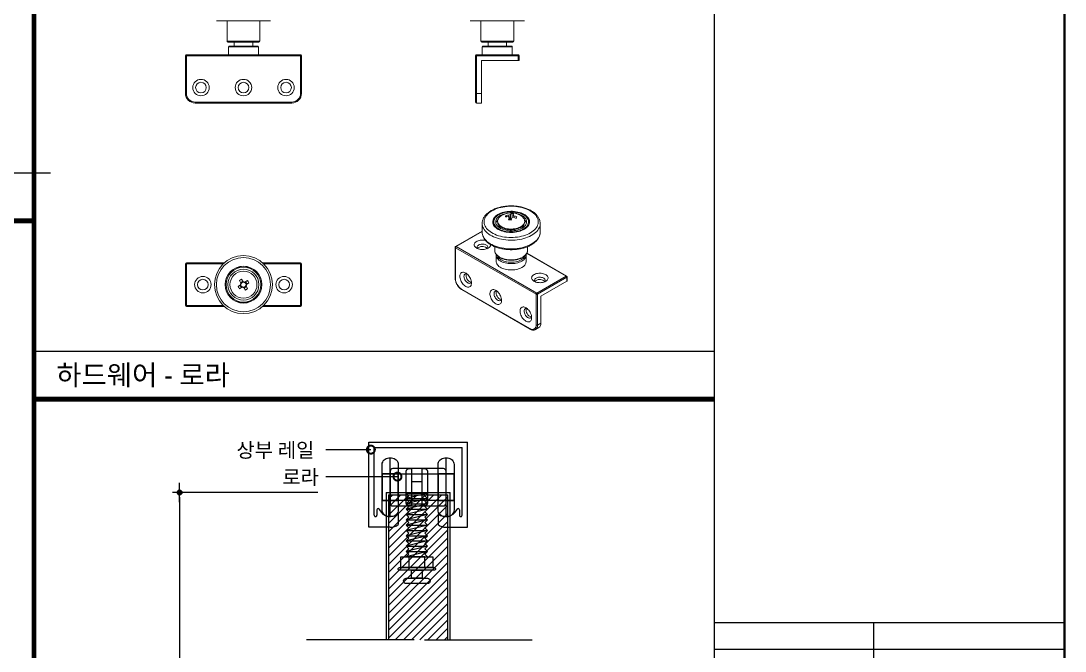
# Model space of a CAD drawing. Extents: x -256 to 8104, y -176 to 5714.
# Drawn here: x 5805 to 7984, y 3126 to 4442 of the extents above; entities that cross this region are included whole.
import ezdxf

# ---------------------------------------------------------------- set-up
doc = ezdxf.new("R2010")
doc.units = 0
doc.header["$LTSCALE"] = 30
doc.layers.get('0').update_dxf_attribs({"linetype": 'CONTINUOUS'})
doc.layers.get('DEFPOINTS').update_dxf_attribs({"linetype": 'CONTINUOUS'})
for name, color, linetype in [('C', 2, 'CONTINUOUS'), ('curior-0Line', 252, 'CONTINUOUS'), ('DIM', 7, 'CONTINUOUS'), ('HAT', 8, 'CONTINUOUS'), ('TIT', 3, 'CONTINUOUS'), ('문자', 3, 'CONTINUOUS'), ('부자재', 4, 'CONTINUOUS'), ('치수', 1, 'CONTINUOUS'), ('판넬', 2, 'CONTINUOUS'), ('해치', 8, 'CONTINUOUS')]:
    doc.layers.add(name, color=color, linetype=linetype)
doc.styles.add('돋움', font='malgun.ttf')
doc.dimstyles.new('10', dxfattribs={"dimscale": 10, "dimtxt": 3, "dimasz": 1, "dimexe": 1.5, "dimexo": 2, "dimgap": 1, "dimtad": 1, "dimdec": 0, "dimlunit": 6, "dimtxsty": '돋움', "dimblk": 'DIMDOT', "dimcen": -1, "dimdle": 1.5, "dimclrt": 3, "dimazin": 3, "dimtfac": 1, "dimtdec": 0, "dimtix": 1, "dimtmove": 2, "dimatfit": 3, "dimldrblk": 'DIMDOT', "dimarcsym": 0})

# ---------------------------------------------------------------- blocks, each defined once
blk = doc.blocks.new('DIMDOT')
at = {"linetype": 'Continuous'}
blk.add_line((-2, 0), (2, 0), dxfattribs=at)
for radius in [0.5, 0.25]:
    blk.add_circle((0, 0), radius, dxfattribs=at)
blk = doc.blocks.new('*D23')
at = {"layer": 'DEFPOINTS', "color": 0}
for p in [(6444.7, 3457.3), (6135.9, 1154), (6444.7, 1154)]:
    blk.add_point(p, dxfattribs=at)
at = {"layer": 'DIM', "color": 0, "lineweight": -2, "ltscale": 10}
for p, q in [((6424.7, 3457.3), (6120.9, 3457.3)), ((6135.9, 3447.3), (6135.9, 1164)), ((6424.7, 1154), (6120.9, 1154))]:
    blk.add_line(p, q, dxfattribs=at)
at = {"layer": 'DIM', "color": 0, "lineweight": -2, "xscale": 10, "yscale": 10, "zscale": 10}
for p, rotation in [((6135.9, 3457.3), 90), ((6135.9, 1154), 270)]:
    blk.add_blockref('DIMDOT', p, dxfattribs=dict(at, rotation=rotation))
at = {"layer": 'DIM', "color": 3, "insert": (6110.7, 2305.7), "char_height": 30, "attachment_point": 5, "rotation": 90, "style": '돋움'}
blk.add_mtext('VAR.', dxfattribs=at)
blk = doc.blocks.new('A$C13EB2441')
for p, q in [((0.837, 7.375), (0.837, 14.115)), ((0.837, 6.74), (0.837, 0))]:
    blk.add_line(p, q)
blk = doc.blocks.new('볼트')
at = {"color": 0}
for p, q in [((-1188.4, 205), (-1190, 205)), ((-1190, 204.6), (-1188.4, 205)), ((-1190, 205), (-1189.8, 204.8)), ((-1189.8, 204.8), (-1190, 204.6)), ((-1188.4, 205), (-1188.6, 204.8)), ((-1188.6, 204.8), (-1188.4, 204.6)), ((-1188.4, 204.6), (-1190, 204.6)), ((-1190, 204.2), (-1188.4, 204.6)), ((-1190, 204.6), (-1189.8, 204.4)), ((-1189.8, 204.4), (-1190, 204.2)), ((-1188.4, 204.2), (-1190, 204.2)), ((-1190, 203.8), (-1188.4, 204.2)), ((-1190, 204.2), (-1189.8, 204)), ((-1189.8, 204), (-1190, 203.8)), ((-1188.4, 204.6), (-1188.6, 204.4)), ((-1188.6, 204.4), (-1188.4, 204.2)), ((-1188.4, 204.2), (-1188.6, 204)), ((-1188.6, 204), (-1188.4, 203.8)), ((-1190, 203.4), (-1188.4, 203.8)), ((-1188.4, 203.8), (-1190, 203.8)), ((-1190, 203.8), (-1189.8, 203.6)), ((-1189.8, 203.6), (-1190, 203.4)), ((-1190, 203), (-1188.4, 203.4)), ((-1188.4, 203.4), (-1190, 203.4)), ((-1190, 203.4), (-1189.8, 203.2)), ((-1189.8, 203.2), (-1190, 203)), ((-1188.4, 203.8), (-1188.6, 203.6)), ((-1188.6, 203.6), (-1188.4, 203.4)), ((-1188.4, 203.4), (-1188.6, 203.2)), ((-1188.6, 203.2), (-1188.4, 203)), ((-1190, 202.6), (-1188.4, 203)), ((-1188.4, 203), (-1190, 203)), ((-1190, 203), (-1189.8, 202.8)), ((-1189.8, 202.8), (-1190, 202.6)), ((-1190, 202.2), (-1188.4, 202.6)), ((-1188.4, 202.6), (-1190, 202.6)), ((-1190, 202.6), (-1189.8, 202.4)), ((-1189.8, 202.4), (-1190, 202.2)), ((-1188.4, 203), (-1188.6, 202.8)), ((-1188.6, 202.8), (-1188.4, 202.6)), ((-1188.4, 202.6), (-1188.6, 202.4)), ((-1188.6, 202.4), (-1188.4, 202.2)), ((-1188.4, 202.2), (-1190, 202.2)), ((-1190, 201.8), (-1188.4, 202.2)), ((-1190, 202.2), (-1189.8, 202)), ((-1189.8, 202), (-1190, 201.8)), ((-1188.4, 201.8), (-1190, 201.8)), ((-1190, 201.4), (-1188.4, 201.8)), ((-1190, 201.8), (-1189.8, 201.6)), ((-1189.8, 201.6), (-1190, 201.4)), ((-1188.4, 202.2), (-1188.6, 202)), ((-1188.6, 202), (-1188.4, 201.8)), ((-1188.4, 201.8), (-1188.6, 201.6)), ((-1188.6, 201.6), (-1188.4, 201.4)), ((-1188.4, 201.4), (-1190, 201.4)), ((-1190, 201), (-1188.4, 201.4)), ((-1190, 201.4), (-1189.8, 201.2)), ((-1189.8, 201.2), (-1190, 201)), ((-1188.4, 201), (-1190, 201)), ((-1190, 200.6), (-1188.4, 201)), ((-1190, 201), (-1189.8, 200.8)), ((-1189.8, 200.8), (-1190, 200.6)), ((-1188.4, 201.4), (-1188.6, 201.2)), ((-1188.6, 201.2), (-1188.4, 201)), ((-1188.4, 201), (-1188.6, 200.8)), ((-1188.6, 200.8), (-1188.4, 200.6)), ((-1188.4, 200.6), (-1190, 200.6)), ((-1190, 200.2), (-1188.4, 200.6)), ((-1190, 200.6), (-1189.8, 200.4)), ((-1189.8, 200.4), (-1190, 200.2)), ((-1188.4, 200.2), (-1190, 200.2)), ((-1188.4, 200.6), (-1188.6, 200.4)), ((-1188.6, 200.4), (-1188.4, 200.2))]:
    blk.add_line(p, q, dxfattribs=at)
for points in [[(-1188.4, 206.6), (-1190, 206.6, -0.414214), (-1190.2, 206.8), (-1190.2, 206.8, -0.414214), (-1190, 207), (-1188.4, 207, -0.414214), (-1188.2, 206.8), (-1188.2, 206.8, -0.414214)], [(-1187.9, 205.8), (-1190.5, 205.8, -0.414214), (-1190.6, 205.9), (-1190.6, 205.9, -0.414214), (-1190.5, 206), (-1187.9, 206, -0.414214), (-1187.8, 205.9), (-1187.8, 205.9, -0.414214)]]:
    blk.add_lwpolyline(points, format="xyb", close=True, dxfattribs=at)
for points in [[(-1188.8, 206), (-1189.6, 206), (-1189.6, 206.6), (-1188.8, 206.6)], [(-1190.4, 205.8), (-1188, 205.8), (-1188, 205), (-1190.4, 205)], [(-1188.6, 205.8), (-1189.8, 205.8), (-1189.8, 205), (-1188.6, 205)]]:
    blk.add_lwpolyline(points, close=True, dxfattribs=at)
blk = doc.blocks.new('롤러3')
at = {"color": 0}
for p, q in [((-1191.4, 200.4), (-1191.4, 196)), ((-1187.2, 200.4), (-1187.2, 196))]:
    blk.add_line(p, q, dxfattribs=at)
for points in [[(-1192, 196.5), (-1192, 199.9, -0.414214), (-1191.5, 200.4), (-1191.3, 200.4, -0.414214), (-1190.8, 199.9), (-1190.8, 196.5, -0.414214), (-1191.3, 196), (-1191.5, 196, -0.414214)], [(-1187.8, 196.5), (-1187.8, 199.9, -0.414214), (-1187.3, 200.4), (-1187.1, 200.4, -0.414214), (-1186.6, 199.9), (-1186.6, 196.5, -0.414214), (-1187.1, 196), (-1187.3, 196, -0.414214)], [(-1187.4, 199.6), (-1191.2, 199.6, 0.414214), (-1191.4, 199.4), (-1191.4, 197, 0.414214), (-1191.2, 196.8), (-1187.4, 196.8, 0.414214), (-1187.2, 197), (-1187.2, 199.4, 0.414214)], [(-1189.6, 196.8), (-1189.8, 196.8, -0.414214), (-1190, 197), (-1190, 199.4, -0.414214), (-1189.8, 199.6), (-1189.6, 199.6)], [(-1188.6, 196.8), (-1188.8, 196.8), (-1188.8, 199.6), (-1188.6, 199.6, -0.414214), (-1188.4, 199.4), (-1188.4, 197, -0.414214)]]:
    blk.add_lwpolyline(points, format="xyb", close=True, dxfattribs=at)
for points in [[(-1192, 197.2), (-1192, 199.2), (-1186.6, 199.2), (-1186.6, 197.2)], [(-1192, 199.2), (-1192, 197.2), (-1190.8, 197.2), (-1190.8, 199.2)], [(-1188.8, 196.8), (-1188.8, 199.6), (-1189.6, 199.6), (-1189.6, 196.8)], [(-1187.8, 199.2), (-1187.8, 197.2), (-1186.6, 197.2), (-1186.6, 199.2)], [(-1188.8, 198.6), (-1189.6, 198.6), (-1189.6, 197.8), (-1188.8, 197.8)]]:
    blk.add_lwpolyline(points, close=True, dxfattribs=at)
blk = doc.blocks.new('_DOTSMALL')
at = {"color": 0, "linetype": 'ByBlock', "const_width": 0.5}
blk.add_lwpolyline([(-0.0625, 0, 1), (0.0625, 0, 1)], format="xyb", close=True, dxfattribs=at)
blk = doc.blocks.new('A$C63EC304E')
at = {"layer": '치수', "color": 1, "xscale": 2.5, "yscale": 2.5, "zscale": 2.5, "rotation": 234.3098741996962}
blk.add_blockref('_DOTSMALL', (0.31, 0.31), dxfattribs=at)
blk = doc.blocks.new('A$C2BC9653E')
at = {"layer": '치수', "xscale": 0.3333333333333333, "yscale": 0.3333333333333333, "zscale": 0.3333333333333333}
blk.add_blockref('A$C63EC304E', (0, 0), dxfattribs=at)
blk = doc.blocks.new('A$C7FC71301')
at = {"layer": '치수', "rotation": 180}
blk.add_blockref('A$C2BC9653E', (0.208, 0.208), dxfattribs=at)
blk = doc.blocks.new('A$C4A20372B')
at = {"layer": '치수'}
blk.add_blockref('A$C7FC71301', (0, 0), dxfattribs=at)
blk = doc.blocks.new('A$C566469F5')
at = {"layer": '치수'}
blk.add_blockref('A$C4A20372B', (0, 0), dxfattribs=at)
blk = doc.blocks.new('A$C7E317CD4')
at = {"layer": '해치', "xscale": 2, "yscale": 2, "zscale": 2}
blk.add_blockref('A$C566469F5', (0, 0), dxfattribs=at)
blk = doc.blocks.new('A$C601D7F27')
at = {"layer": '치수'}
blk.add_blockref('A$C7E317CD4', (0, 0), dxfattribs=at)
blk = doc.blocks.new('A$C38802C08')
at = {"layer": '치수'}
blk.add_blockref('A$C601D7F27', (0, 0), dxfattribs=at)
blk = doc.blocks.new('FOLDING_06')
at = {"layer": 'HAT', "transparency": 33554687}
h = blk.add_hatch(dxfattribs=at)
h.set_pattern_fill('ANSI31', color=256, scale=3.811219)
h.set_pattern_definition([(45, (-7517.547, -35.774), (-8.55643, 8.55643), [])])
h.paths.add_polyline_path([(6625.9, 3149.6), (6647.1, 3149.6), (6696, 3149.6), (6696, 3452.5), (6572.2, 3452.5), (6572.2, 3149.6)])
at = {"color": 8}
for p, q in [((2518.8, 4124.2), (5866.6, 4124.2)), ((5832, 3752), (7251.6, 3752))]:
    blk.add_line(p, q, dxfattribs=at)
at = {"color": 2}
for points in [[(-0.7, 5538.4), (7251.6, 5538.4), (7251.6, 0.1), (-0.7, 0.1)], [(-0.7, 5538.4), (7251.6, 5538.4), (7251.6, 0.1), (-0.7, 0.1)], [(-0.7, 5538.4), (7981.2, 5538.4), (7981.2, 0.1), (-0.7, 0.1)]]:
    blk.add_lwpolyline(points, close=True, dxfattribs=at)
at = {"color": 8, "const_width": 10}
for points in [[(5832, 0.1), (5832, 5538.4)], [(2484.2, 4024.2), (5832, 4024.2)], [(5832, 3652), (7251.6, 3652)]]:
    blk.add_lwpolyline(points, dxfattribs=at)
at = {"layer": 'C'}
for p, q in [((6572.2, 3452.5), (6572.2, 3149.6)), ((6572.2, 3452.5), (6696, 3452.5)), ((6572.2, 3452.5), (6696, 3452.5)), ((6696, 3149.6), (6696, 3452.5))]:
    blk.add_line(p, q, dxfattribs=at)
at = {"layer": 'curior-0Line'}
for p, q in [((7251.6, 5538.4), (7251.6, 0.8)), ((7252, 3185.9), (7984.1, 3185.9)), ((7584.2, 3185.9), (7584.2, 2632.2)), ((7252, 3130.6), (7984.1, 3130.6))]:
    blk.add_line(p, q, dxfattribs=at)
blk.add_lwpolyline([(7984.1, 5538.4), (7251.6, 5538.4), (7251.6, 0.1), (7984.1, 0.1)], close=True, dxfattribs=at)
at = {"layer": '부자재', "lineweight": 15}
for p, q in [((6281.3, 4441.6), (6212.8, 4441.6)), ((6235, 4441.6), (6235, 4399.2)), ((6325.8, 4441.6), (6281.3, 4441.6)), ((6303.6, 4399.2), (6303.6, 4441.6)), ((6743.9, 4441.6), (6742.6, 4441.6)), ((6855.6, 4441.6), (6743.9, 4441.6)), ((6764.8, 4441.6), (6764.8, 4399.2)), ((6833.4, 4399.2), (6833.4, 4441.6)), ((6235, 4399.2), (6276.6, 4399.2)), ((6276.2, 4397.2), (6237, 4397.2)), ((6238.1, 4387.1), (6238.1, 4371)), ((6300.6, 4387.1), (6238.1, 4387.1)), ((6240.1, 4389.1), (6298.6, 4389.1)), ((6250.2, 4397.2), (6250.2, 4389.1)), ((6301.6, 4397.2), (6276.2, 4397.2)), ((6276.6, 4399.2), (6303.6, 4399.2)), ((6288.5, 4389.1), (6288.5, 4397.2)), ((6300.6, 4371), (6300.6, 4387.1)), ((6764.8, 4399.2), (6765.6, 4399.2)), ((6765.6, 4399.2), (6833.4, 4399.2)), ((6767.6, 4397.2), (6766.8, 4397.2)), ((6831.4, 4397.2), (6767.6, 4397.2)), ((6767.8, 4387.1), (6767.8, 4371)), ((6830.4, 4387.1), (6767.8, 4387.1)), ((6769.8, 4389.1), (6828.4, 4389.1)), ((6779.9, 4397.2), (6779.9, 4389.1)), ((6818.3, 4389.1), (6818.3, 4397.2)), ((6830.4, 4371), (6830.4, 4387.1)), ((6148.3, 4290.3), (6148.3, 4369)), ((6150.3, 4369), (6148.3, 4369)), ((6150.3, 4369), (6150.3, 4371)), ((6150.3, 4371), (6388.4, 4371)), ((6150.3, 4369), (6150.3, 4290.3)), ((6388.4, 4369), (6150.3, 4369)), ((6388.4, 4369), (6388.4, 4371)), ((6388.4, 4290.3), (6388.4, 4369)), ((6388.4, 4369), (6390.4, 4369)), ((6390.4, 4369), (6390.4, 4290.3)), ((6753.7, 4290.3), (6753.7, 4369)), ((6753.7, 4369), (6755.7, 4369)), ((6755.7, 4369), (6755.7, 4371)), ((6755.7, 4371), (6842.5, 4371)), ((6842.5, 4369), (6755.7, 4369)), ((6755.7, 4369), (6755.7, 4290.3)), ((6765.8, 4358.9), (6765.8, 4290.3)), ((6842.5, 4358.9), (6765.8, 4358.9)), ((6842.5, 4369), (6842.5, 4371)), ((6842.5, 4358.9), (6842.5, 4369)), ((6842.5, 4369), (6844.5, 4369)), ((6844.5, 4358.9), (6842.5, 4358.9)), ((6844.5, 4369), (6844.5, 4358.9)), ((6148.3, 4290.3), (6150.3, 4290.3)), ((6168.4, 4270.1), (6168.4, 4272.1)), ((6168.4, 4272.1), (6370.2, 4272.1)), ((6370.2, 4270.1), (6370.2, 4272.1)), ((6390.4, 4290.3), (6388.4, 4290.3)), ((6755.7, 4290.3), (6753.7, 4290.3)), ((6753.7, 4272.1), (6753.7, 4290.3)), ((6755.7, 4290.3), (6765.8, 4290.3)), ((6755.7, 4290.3), (6755.7, 4270.1)), ((6765.8, 4290.3), (6765.8, 4270.1)), ((6370.2, 4270.1), (6168.4, 4270.1)), ((6765.8, 4270.1), (6755.7, 4270.1)), ((6817.1, 4035.7), (6818.7, 4032.8)), ((6827.7, 4039.6), (6826.7, 4029.1)), ((6833.9, 4034.8), (6833.5, 4031.3)), ((6840, 4032.8), (6838.1, 4029.9)), ((6767.4, 4018.8), (6767.4, 4000.7)), ((6767.4, 4018.6), (6767.4, 4018.8)), ((6799.7, 4023.5), (6799.7, 4022.1)), ((6826.2, 4027.8), (6826.7, 4029.1)), ((6826.7, 4029.1), (6829, 4028.8)), ((6856.2, 4022.1), (6856.2, 4023.5)), ((6866.3, 4020.7), (6866.3, 4020.4)), ((6888.5, 4018.9), (6888.5, 4018.8)), ((6888.5, 4000.7), (6888.5, 4018.8)), ((6767.4, 4002.6), (6712.1, 3970.7)), ((6767.4, 4002), (6713.1, 3970.6)), ((6711.1, 3969), (6711.1, 3904.7)), ((6880, 3870.9), (6711.7, 3968.1)), ((6711.7, 3968.1), (6711.7, 3903.9)), ((6713.1, 3970.6), (6881.4, 3873.4)), ((6793.6, 3970.4), (6793.6, 3962.8)), ((6862.2, 3962.8), (6862.2, 3970.4)), ((6796.7, 3952.9), (6796.7, 3939.7)), ((6796.7, 3952.5), (6796.7, 3952.9)), ((6859.2, 3939.7), (6859.2, 3952.9)), ((6942.8, 3908.8), (6860.5, 3956.3)), ((6943.8, 3908.9), (6860.8, 3956.8)), ((6150.3, 3934.5), (6148.3, 3934.5)), ((6148.3, 3847.8), (6148.3, 3934.5)), ((6150.3, 3934.5), (6150.3, 3936.5)), ((6150.3, 3936.5), (6229.3, 3936.5)), ((6150.3, 3934.5), (6150.3, 3847.8)), ((6227.1, 3934.5), (6150.3, 3934.5)), ((6309.4, 3936.5), (6388.4, 3936.5)), ((6388.4, 3934.5), (6311.5, 3934.5)), ((6388.4, 3934.5), (6388.4, 3936.5)), ((6390.4, 3934.5), (6388.4, 3934.5)), ((6388.4, 3847.8), (6388.4, 3934.5)), ((6390.4, 3934.5), (6390.4, 3847.8)), ((6268.8, 3897.2), (6265.4, 3902.5)), ((6881.4, 3873.4), (6942.8, 3908.8)), ((6944.2, 3906.4), (6882.9, 3870.9)), ((6944.2, 3898.1), (6944.2, 3906.4)), ((6944.8, 3899), (6944.8, 3907.2)), ((6263.2, 3890.6), (6258, 3887.2)), ((6260.7, 3899.5), (6264, 3894.2)), ((6261, 3882.5), (6266.2, 3885.9)), ((6265, 3885), (6262, 3889.8)), ((6263.2, 3895.5), (6267.9, 3898.5)), ((6269.9, 3885), (6273.3, 3879.8)), ((6275.4, 3886.8), (6270.7, 3883.8)), ((6277.7, 3899.8), (6272.4, 3896.4)), ((6273.7, 3897.2), (6276.7, 3892.5)), ((6278, 3882.8), (6274.6, 3888.1)), ((6275.4, 3891.7), (6280.7, 3895.1)), ((6724.5, 3881.6), (6867.2, 3799.3)), ((6724.9, 3880.7), (6867.6, 3798.4)), ((6944.2, 3898.1), (6890, 3866.8)), ((6880, 3806.7), (6880, 3870.9)), ((6882.9, 3870.9), (6882.9, 3806.7)), ((6890, 3866.8), (6890, 3810.8)), ((6150.3, 3847.8), (6148.3, 3847.8)), ((6150.3, 3845.7), (6150.3, 3847.8)), ((6150.3, 3847.8), (6227.1, 3847.8)), ((6229.3, 3845.7), (6150.3, 3845.7)), ((6388.4, 3845.7), (6309.4, 3845.7)), ((6311.5, 3847.8), (6388.4, 3847.8)), ((6390.4, 3847.8), (6388.4, 3847.8)), ((6388.4, 3845.7), (6388.4, 3847.8)), ((6878.7, 3797.5), (6885.8, 3801.6)), ((6882.9, 3806.7), (6890, 3810.8))]:
    blk.add_line(p, q, dxfattribs=at)
at = {"layer": '부자재'}
for p, q in [((6531, 3384.8), (6531, 3562.6)), ((6531, 3562.6), (6736.7, 3562.6)), ((6736.7, 3384.8), (6736.7, 3562.6)), ((6542.2, 3409.8), (6542.2, 3551.5)), ((6542.2, 3551.5), (6725.6, 3551.5)), ((6725.6, 3409.8), (6725.6, 3551.5)), ((6542.2, 3412.6), (6542.2, 3429.3)), ((6725.6, 3412.6), (6725.6, 3429.3)), ((6547.7, 3420.9), (6547.7, 3409.8)), ((6592.2, 3412.6), (6592.2, 3390.4)), ((6675.5, 3412.6), (6675.5, 3390.4)), ((6720, 3420.9), (6720, 3409.8)), ((6575.5, 3384.8), (6531, 3384.8)), ((6692.2, 3384.8), (6736.7, 3384.8))]:
    blk.add_line(p, q, dxfattribs=at)
at = {"layer": '부자재', "lineweight": 15, "flags": 128}
for points in [[(6797.4, 3994.7), (6801.3, 3993.3), (6805.4, 3992.2), (6809.6, 3991.2), (6814, 3990.5), (6818.4, 3989.9), (6822.9, 3989.6), (6827.5, 3989.5), (6832, 3989.6), (6836.6, 3989.9), (6841, 3990.4), (6845.4, 3991.1), (6849.7, 3992), (6853.8, 3993.1), (6857.8, 3994.4), (6861.5, 3995.9), (6865.1, 3997.5), (6868.4, 3999.3), (6871.4, 4001.3), (6874.2, 4003.4), (6876.6, 4005.6), (6878.8, 4007.9), (6880.6, 4010.3), (6882.1, 4012.8), (6883.2, 4015.3), (6884, 4017.9), (6884.4, 4020.5), (6884.4, 4023.1), (6884.1, 4025.8), (6883.4, 4028.4), (6882.3, 4030.9), (6880.9, 4033.4), (6879.2, 4035.8), (6877.1, 4038.2), (6874.7, 4040.4), (6872, 4042.5), (6869, 4044.5), (6865.7, 4046.3), (6862.2, 4048), (6858.5, 4049.5), (6854.6, 4050.9), (6850.5, 4052), (6846.3, 4052.9), (6841.9, 4053.7), (6837.5, 4054.2), (6832.9, 4054.6), (6828.4, 4054.7), (6823.8, 4054.6), (6819.3, 4054.3), (6814.9, 4053.8), (6810.5, 4053.1), (6806.2, 4052.2), (6802.1, 4051.1), (6798.1, 4049.8), (6794.4, 4048.3), (6790.8, 4046.7), (6787.5, 4044.9), (6784.5, 4042.9), (6781.7, 4040.8), (6779.2, 4038.6), (6777.1, 4036.3), (6775.3, 4033.9), (6773.8, 4031.4), (6772.7, 4028.9), (6771.9, 4026.3), (6771.5, 4023.7), (6771.5, 4021), (6771.8, 4018.4), (6772.5, 4015.8), (6773.6, 4013.3), (6775, 4010.8), (6776.7, 4008.4), (6778.8, 4006), (6781.2, 4003.8), (6783.9, 4001.7), (6786.9, 3999.7), (6790.1, 3997.9), (6793.6, 3996.2), (6797.4, 3994.7)], [(6807.1, 4003.4), (6810.4, 4002.4), (6813.8, 4001.5), (6817.4, 4000.8), (6821.1, 4000.3), (6824.8, 4000), (6828.6, 3999.9), (6832.4, 4000.1), (6836.1, 4000.4), (6839.7, 4001), (6843.3, 4001.7), (6846.6, 4002.7), (6849.8, 4003.9), (6852.8, 4005.2), (6855.6, 4006.7), (6858.1, 4008.3), (6860.3, 4010.1), (6862.1, 4012), (6863.7, 4014), (6864.9, 4016), (6865.8, 4018.1), (6866.3, 4020.3), (6866.4, 4022.5), (6866.1, 4024.7), (6865.5, 4026.8), (6864.5, 4028.9), (6863.2, 4030.9), (6861.5, 4032.9), (6859.5, 4034.7), (6857.2, 4036.5), (6854.7, 4038.1), (6851.8, 4039.5), (6848.7, 4040.8), (6845.5, 4041.8), (6842, 4042.7), (6838.5, 4043.4), (6834.8, 4043.9), (6831.1, 4044.2), (6827.3, 4044.3), (6823.5, 4044.1), (6819.8, 4043.8), (6816.2, 4043.2), (6812.6, 4042.4), (6809.2, 4041.5), (6806, 4040.3), (6803.1, 4039), (6800.3, 4037.5), (6797.8, 4035.9), (6795.6, 4034.1), (6793.7, 4032.2), (6792.2, 4030.2), (6791, 4028.2), (6790.1, 4026.1), (6789.6, 4023.9), (6789.5, 4021.7), (6789.8, 4019.5), (6790.4, 4017.4), (6791.4, 4015.3), (6792.7, 4013.3), (6794.4, 4011.3), (6796.4, 4009.5), (6798.7, 4007.7), (6801.2, 4006.1), (6804.1, 4004.7), (6807.1, 4003.4)], [(6858.5, 4010.8), (6860.4, 4012.6), (6861.8, 4014.6), (6863, 4016.6), (6863.8, 4018.7), (6864.2, 4020.8), (6864.2, 4022.9), (6863.9, 4025), (6863.2, 4027.1), (6862.2, 4029.1), (6860.7, 4031.1), (6859, 4033), (6856.9, 4034.7), (6854.6, 4036.4), (6851.9, 4037.8), (6849.1, 4039.2), (6846, 4040.3), (6842.7, 4041.3), (6839.2, 4042), (6835.7, 4042.6), (6832.1, 4042.9), (6828.4, 4043.1), (6824.7, 4043), (6821.1, 4042.7), (6817.5, 4042.2), (6814, 4041.5), (6810.7, 4040.6), (6807.6, 4039.4), (6804.6, 4038.2), (6801.9, 4036.7), (6799.5, 4035.1), (6797.4, 4033.4), (6795.5, 4031.6), (6794, 4029.6), (6792.9, 4027.6), (6792.1, 4025.5), (6791.7, 4023.4), (6791.7, 4021.3), (6792, 4019.2), (6792.7, 4017.1), (6793.7, 4015.1), (6795.1, 4013.1), (6796.9, 4011.2), (6799, 4009.5), (6801.3, 4007.8), (6804, 4006.4), (6806.8, 4005), (6809.9, 4003.9), (6813.2, 4002.9), (6816.6, 4002.2), (6820.2, 4001.6), (6823.8, 4001.3), (6827.5, 4001.1), (6831.2, 4001.2), (6834.8, 4001.5), (6838.4, 4002), (6841.9, 4002.7), (6845.2, 4003.6), (6848.3, 4004.7), (6851.3, 4006), (6854, 4007.5), (6856.4, 4009.1), (6858.5, 4010.8)], [(6800.8, 4032.1), (6799.1, 4030.4), (6797.7, 4028.6), (6796.7, 4026.7), (6796, 4024.8), (6795.7, 4022.8), (6795.7, 4020.8), (6796.2, 4018.8), (6796.9, 4016.9), (6798.1, 4015), (6799.5, 4013.2), (6801.3, 4011.5), (6803.4, 4010), (6805.8, 4008.5), (6808.4, 4007.3), (6811.3, 4006.1), (6814.3, 4005.2), (6817.5, 4004.5), (6820.8, 4003.9), (6824.2, 4003.6), (6827.6, 4003.5), (6831, 4003.5), (6834.4, 4003.8), (6837.8, 4004.3), (6841, 4005), (6844, 4005.9), (6846.9, 4007), (6849.6, 4008.3), (6852, 4009.7), (6854.2, 4011.2), (6856, 4012.9), (6857.6, 4014.7), (6858.8, 4016.5), (6859.6, 4018.5), (6860.1, 4020.4), (6860.2, 4022.4), (6860, 4024.4), (6859.4, 4026.3), (6858.4, 4028.2), (6857.1, 4030.1), (6855.5, 4031.8), (6853.5, 4033.5), (6851.3, 4035), (6848.8, 4036.3), (6846.1, 4037.5), (6843.1, 4038.5), (6840, 4039.4), (6836.8, 4040), (6835.8, 4040.2)], [(6800.4, 4027), (6799.8, 4025.2), (6799.7, 4023.3), (6799.9, 4021.4), (6800.5, 4019.6), (6801.4, 4017.8), (6802.7, 4016.1), (6804.3, 4014.5), (6806.3, 4013), (6808.5, 4011.6), (6810.9, 4010.4), (6813.6, 4009.4), (6816.5, 4008.6), (6819.5, 4007.9), (6822.6, 4007.4), (6825.8, 4007.2), (6829, 4007.2), (6832.3, 4007.3), (6835.4, 4007.7), (6838.5, 4008.3), (6841.4, 4009.1), (6844.1, 4010.1), (6846.7, 4011.3), (6849, 4012.6), (6851, 4014), (6852.7, 4015.6), (6854.1, 4017.3), (6855.1, 4019), (6855.8, 4020.9), (6856.2, 4022.7), (6856.1, 4024.6), (6855.7, 4026.4), (6855, 4028.2), (6853.8, 4030), (6852.4, 4031.6), (6850.8, 4033)], [(6795.2, 3989.4), (6791.3, 3991), (6787.6, 3992.7), (6784.2, 3994.6), (6781.1, 3996.7), (6778.2, 3998.9), (6775.6, 4001.2), (6773.4, 4003.6), (6771.5, 4006.1), (6770, 4008.7), (6768.8, 4011.4), (6768, 4014.1), (6767.5, 4016.8), (6767.4, 4018.6)], [(6888.5, 4018.8), (6888.5, 4018), (6888.2, 4015.3), (6887.5, 4012.6), (6886.5, 4009.9), (6885.1, 4007.3), (6883.3, 4004.7), (6881.3, 4002.3), (6878.8, 3999.9), (6876.1, 3997.6), (6873.1, 3995.5), (6869.8, 3993.6), (6866.2, 3991.7), (6862.4, 3990.1), (6858.4, 3988.6), (6854.2, 3987.3), (6849.9, 3986.2), (6845.4, 3985.3), (6840.8, 3984.7), (6836.1, 3984.2), (6831.4, 3983.9), (6826.6, 3983.9), (6821.9, 3984), (6817.2, 3984.4), (6812.5, 3985), (6808, 3985.8), (6803.5, 3986.8), (6799.3, 3988), (6795.2, 3989.4)], [(6799.7, 4022.1), (6799.7, 4021.9), (6799.9, 4020.1), (6800.5, 4018.2), (6801.4, 4016.5), (6802.7, 4014.7), (6804.3, 4013.1), (6806.3, 4011.6), (6808.5, 4010.3), (6810.9, 4009.1), (6813.6, 4008), (6816.5, 4007.2), (6819.5, 4006.5), (6822.6, 4006.1), (6825.8, 4005.8), (6829, 4005.8), (6832.3, 4006), (6835.4, 4006.4), (6838.5, 4007), (6841.4, 4007.8), (6844.1, 4008.7), (6846.7, 4009.9), (6849, 4011.2), (6851, 4012.7), (6852.7, 4014.2), (6854.1, 4015.9), (6855.1, 4017.7), (6855.8, 4019.5), (6856.2, 4021.3), (6856.2, 4022.1)], [(6767.4, 4000.7), (6767.5, 3998.7), (6768, 3996), (6768.8, 3993.3), (6770, 3990.6), (6771.5, 3988), (6773.4, 3985.5), (6775.6, 3983.1), (6778.2, 3980.8), (6781.1, 3978.6), (6784.2, 3976.5), (6787.6, 3974.6), (6791.3, 3972.9), (6795.2, 3971.3)], [(6795.2, 3971.3), (6799.3, 3969.9), (6803.5, 3968.7), (6808, 3967.7), (6812.5, 3966.9), (6817.2, 3966.3), (6821.9, 3965.9), (6826.6, 3965.7), (6831.4, 3965.8), (6836.1, 3966.1), (6840.8, 3966.5), (6845.4, 3967.2), (6849.9, 3968.1), (6854.2, 3969.2), (6858.4, 3970.5), (6862.4, 3972), (6866.2, 3973.6), (6869.8, 3975.4), (6873.1, 3977.4), (6876.1, 3979.5), (6878.8, 3981.8), (6881.3, 3984.1), (6883.3, 3986.6), (6885.1, 3989.1), (6886.5, 3991.8), (6887.5, 3994.5), (6888.2, 3997.2), (6888.5, 3999.9), (6888.5, 4000.7)], [(6780.1, 3967.3), (6778.3, 3966.4), (6776.1, 3965.6), (6773.9, 3965), (6771.4, 3964.6), (6769, 3964.4), (6766.5, 3964.5), (6764, 3964.7), (6761.6, 3965.1), (6759.4, 3965.8), (6757.3, 3966.6), (6755.5, 3967.6), (6753.9, 3968.7), (6752.6, 3969.9), (6751.7, 3971.3), (6751.1, 3972.7), (6750.9, 3974.1), (6751, 3975.6), (6751.5, 3977), (6752.4, 3978.4), (6753.5, 3979.6), (6755, 3980.8), (6756.8, 3981.8), (6758.8, 3982.7), (6761, 3983.4), (6763.4, 3983.8), (6765.8, 3984.1), (6768.3, 3984.2), (6770.8, 3984.1), (6773.3, 3983.7), (6774.4, 3983.5)], [(6777.5, 3966.1), (6778.2, 3966.8), (6778.8, 3967.9), (6779.1, 3969.1), (6779, 3970.3), (6778.5, 3971.4), (6777.7, 3972.5), (6776.6, 3973.5), (6775.1, 3974.3), (6773.4, 3975), (6771.5, 3975.4), (6769.6, 3975.7), (6767.5, 3975.8), (6765.5, 3975.6), (6763.5, 3975.2), (6761.7, 3974.7), (6760.2, 3973.9), (6758.9, 3973), (6757.9, 3972), (6757.2, 3970.8), (6756.9, 3969.7), (6757, 3968.5), (6757.5, 3967.3), (6758.3, 3966.3), (6758.5, 3966.1)], [(6793.6, 3962.8), (6793.7, 3961.7), (6794.1, 3959.6), (6794.8, 3957.6), (6796, 3955.6), (6797.4, 3953.7), (6799.3, 3951.9), (6801.4, 3950.3), (6803.8, 3948.7), (6806.5, 3947.3), (6809.4, 3946.1)], [(6859.2, 3952.8), (6859.2, 3952.4), (6858.9, 3950.5), (6858.3, 3948.5), (6857.3, 3946.7), (6856, 3944.9), (6854.3, 3943.2), (6852.3, 3941.6), (6850.1, 3940.1), (6847.5, 3938.8), (6844.8, 3937.7), (6841.8, 3936.7), (6838.7, 3936), (6835.5, 3935.4), (6832.2, 3935), (6828.8, 3934.9), (6825.4, 3934.9), (6822, 3935.2), (6818.8, 3935.6), (6815.6, 3936.3), (6812.6, 3937.2), (6809.7, 3938.2), (6807.1, 3939.5), (6804.7, 3940.8), (6802.5, 3942.4), (6800.7, 3944), (6799.2, 3945.8), (6798, 3947.6), (6797.2, 3949.5), (6796.8, 3951.4), (6796.7, 3952.5)], [(6799.3, 3951.2), (6799.4, 3950.8), (6800.3, 3949), (6801.6, 3947.2), (6803.2, 3945.6), (6805.1, 3944), (6807.3, 3942.6), (6809.7, 3941.3), (6812.4, 3940.2), (6815.2, 3939.3), (6818.3, 3938.6), (6821.4, 3938.1), (6824.7, 3937.8), (6827.9, 3937.7), (6831.2, 3937.8), (6834.5, 3938.1), (6837.6, 3938.6), (6840.6, 3939.3), (6843.5, 3940.2), (6846.2, 3941.3), (6848.6, 3942.6), (6850.8, 3944), (6852.7, 3945.6), (6854.3, 3947.2), (6855.6, 3949), (6856.5, 3950.8), (6856.6, 3951.2)], [(6809.4, 3946.1), (6812.5, 3945.1), (6815.8, 3944.3), (6819.2, 3943.6), (6822.7, 3943.2), (6826.3, 3943), (6829.9, 3943), (6833.4, 3943.2), (6837, 3943.7), (6840.4, 3944.3), (6843.6, 3945.2), (6846.7, 3946.2), (6849.6, 3947.4), (6852.3, 3948.8), (6854.7, 3950.4), (6856.8, 3952.1), (6858.6, 3953.9), (6860, 3955.8), (6861.1, 3957.7), (6861.8, 3959.8), (6862.2, 3961.8), (6862.2, 3962.8)], [(6796.7, 3939.7), (6796.8, 3938.3), (6797.2, 3936.3), (6798, 3934.4), (6799.2, 3932.6), (6800.7, 3930.8), (6802.5, 3929.2), (6804.7, 3927.7), (6807.1, 3926.3), (6809.7, 3925.1), (6812.6, 3924), (6815.6, 3923.1), (6818.8, 3922.5), (6822, 3922), (6825.4, 3921.7), (6828.8, 3921.7), (6832.2, 3921.8), (6835.5, 3922.2), (6838.7, 3922.8), (6841.8, 3923.5), (6844.8, 3924.5), (6847.5, 3925.7), (6850.1, 3927)], [(6733.1, 3887.4), (6731.3, 3888.6), (6729.6, 3890), (6727.9, 3891.7), (6726.4, 3893.6), (6725, 3895.7), (6723.7, 3897.8), (6722.7, 3900.1), (6721.9, 3902.4), (6721.3, 3904.6), (6721, 3906.8), (6720.9, 3908.9), (6721.1, 3910.8), (6721.6, 3912.6), (6722.3, 3914), (6723.2, 3915.3), (6724.3, 3916.2), (6725.7, 3916.8), (6727.1, 3917.1), (6728.7, 3917), (6730.4, 3916.6), (6732.2, 3915.9), (6734, 3914.9), (6735.7, 3913.6), (6737.4, 3912), (6739, 3910.2), (6740.5, 3908.2), (6741.8, 3906.1), (6742.9, 3903.9), (6743.9, 3901.6), (6744.5, 3899.3), (6745, 3897.1), (6745.2, 3894.9), (6745.1, 3892.9), (6744.8, 3891.1), (6744.2, 3889.5), (6743.4, 3888.1), (6742.4, 3887.1), (6741.2, 3886.3), (6739.8, 3885.9), (6738.2, 3885.8), (6736.6, 3886), (6734.8, 3886.5), (6733.1, 3887.4)], [(6735.4, 3913.8), (6735.2, 3913.8), (6733.8, 3914), (6732.6, 3913.8), (6731.5, 3913.3), (6730.7, 3912.5), (6730, 3911.4), (6729.6, 3910), (6729.5, 3908.4)], [(6729.5, 3908.4), (6729.6, 3906.7), (6730, 3904.8), (6730.7, 3903), (6731.5, 3901.1), (6732.6, 3899.4), (6733.8, 3897.8), (6735.2, 3896.4), (6736.6, 3895.3), (6738.1, 3894.4), (6739.5, 3893.9), (6740.8, 3893.8), (6742.1, 3893.9), (6743.1, 3894.4), (6744, 3895.3), (6744.7, 3896.4), (6745, 3897.3)], [(6900, 3898.1), (6898.1, 3897.2), (6896, 3896.4), (6893.7, 3895.8), (6891.3, 3895.4), (6888.8, 3895.2), (6886.3, 3895.3), (6883.8, 3895.5), (6881.4, 3895.9), (6879.2, 3896.6), (6877.1, 3897.4), (6875.3, 3898.4), (6873.7, 3899.5), (6872.5, 3900.8), (6871.5, 3902.1), (6870.9, 3903.5), (6870.7, 3904.9), (6870.9, 3906.4), (6871.4, 3907.8), (6872.2, 3909.2), (6873.4, 3910.4), (6874.9, 3911.6), (6876.7, 3912.6), (6878.7, 3913.5), (6880.9, 3914.2), (6883.2, 3914.7), (6885.7, 3914.9), (6888.2, 3915), (6890.7, 3914.9), (6893.1, 3914.6), (6895.4, 3914), (6897.6, 3913.3), (6899.5, 3912.4), (6901.2, 3911.3), (6902.7, 3910.1), (6903.8, 3908.8), (6904.5, 3907.5), (6904.9, 3906), (6905, 3904.6), (6904.7, 3903.2), (6904, 3901.8), (6903, 3900.4), (6901.6, 3899.2), (6900, 3898.1)], [(6897.4, 3896.9), (6898, 3897.6), (6898.7, 3898.7), (6899, 3899.9), (6898.9, 3901.1), (6898.4, 3902.2), (6897.6, 3903.3), (6896.4, 3904.3), (6895, 3905.1), (6893.3, 3905.8), (6891.4, 3906.3), (6889.4, 3906.5), (6887.4, 3906.6), (6885.3, 3906.4), (6883.4, 3906), (6881.6, 3905.5), (6880, 3904.7), (6878.7, 3903.8), (6877.7, 3902.8), (6877.1, 3901.7), (6876.8, 3900.5), (6876.9, 3899.3), (6877.3, 3898.2), (6878.2, 3897.1), (6878.3, 3896.9)], [(6795.8, 3851.2), (6794.1, 3852.3), (6792.3, 3853.8), (6790.7, 3855.5), (6789.2, 3857.4), (6787.7, 3859.4), (6786.5, 3861.6), (6785.5, 3863.9), (6784.7, 3866.1), (6784.1, 3868.4), (6783.8, 3870.6), (6783.7, 3872.7), (6783.9, 3874.6), (6784.4, 3876.3), (6785.1, 3877.8), (6786, 3879), (6787.1, 3879.9), (6788.4, 3880.5), (6789.9, 3880.8), (6791.5, 3880.8), (6793.2, 3880.4), (6795, 3879.7), (6796.7, 3878.6), (6798.5, 3877.3), (6800.2, 3875.8), (6801.8, 3874), (6803.3, 3872), (6804.6, 3869.9), (6805.7, 3867.6), (6806.6, 3865.4), (6807.3, 3863.1), (6807.8, 3860.8), (6808, 3858.7), (6807.9, 3856.7), (6807.6, 3854.9), (6807, 3853.3), (6806.2, 3851.9), (6805.2, 3850.8), (6803.9, 3850.1), (6802.5, 3849.6), (6801, 3849.5), (6799.3, 3849.7), (6797.6, 3850.3), (6795.8, 3851.2)], [(6798.2, 3877.5), (6798, 3877.6), (6796.6, 3877.8), (6795.4, 3877.6), (6794.3, 3877.1), (6793.5, 3876.3), (6792.8, 3875.1), (6792.4, 3873.8), (6792.3, 3872.2)], [(6792.3, 3872.2), (6792.4, 3870.4), (6792.8, 3868.6), (6793.5, 3866.7), (6794.3, 3864.9), (6795.4, 3863.1), (6796.6, 3861.6), (6798, 3860.2), (6799.4, 3859), (6800.8, 3858.2), (6802.3, 3857.7), (6803.6, 3857.5), (6804.9, 3857.7), (6805.9, 3858.2), (6806.8, 3859), (6807.4, 3860.1), (6807.7, 3861.1)], [(6858.6, 3814.9), (6856.9, 3816.1), (6855.1, 3817.5), (6853.5, 3819.2), (6851.9, 3821.1), (6850.5, 3823.2), (6849.3, 3825.4), (6848.3, 3827.6), (6847.5, 3829.9), (6846.9, 3832.2), (6846.6, 3834.4), (6846.5, 3836.4), (6846.7, 3838.4), (6847.1, 3840.1), (6847.8, 3841.6), (6848.8, 3842.8), (6849.9, 3843.7), (6851.2, 3844.3), (6852.7, 3844.6), (6854.3, 3844.5), (6856, 3844.1), (6857.7, 3843.4), (6859.5, 3842.4), (6861.3, 3841.1), (6862.9, 3839.5), (6864.6, 3837.7), (6866, 3835.7), (6867.3, 3833.6), (6868.5, 3831.4), (6869.4, 3829.1), (6870.1, 3826.8), (6870.5, 3824.6), (6870.7, 3822.5), (6870.7, 3820.4), (6870.3, 3818.6), (6869.8, 3817), (6869, 3815.7), (6867.9, 3814.6), (6866.7, 3813.8), (6865.3, 3813.4), (6863.8, 3813.3), (6862.1, 3813.5), (6860.4, 3814.1), (6858.6, 3814.9)], [(6861, 3841.3), (6860.8, 3841.4), (6859.4, 3841.5), (6858.2, 3841.4), (6857.1, 3840.9), (6856.2, 3840), (6855.6, 3838.9), (6855.2, 3837.5), (6855.1, 3835.9)], [(6855.1, 3835.9), (6855.2, 3834.2), (6855.6, 3832.4), (6856.2, 3830.5), (6857.1, 3828.6), (6858.2, 3826.9), (6859.4, 3825.3), (6860.8, 3823.9), (6862.2, 3822.8), (6863.6, 3822), (6865, 3821.5), (6866.4, 3821.3), (6867.6, 3821.4), (6868.7, 3822), (6869.6, 3822.8), (6870.2, 3823.9), (6870.5, 3824.8)]]:
    blk.add_lwpolyline(points, dxfattribs=at)
at = {"layer": '부자재', "lineweight": 15}
for centre, radius in [((6180.6, 4302.4), 17.2), ((6269.3, 4302.4), 17.2), ((6358.1, 4302.4), 17.2), ((6180.6, 4302.4), 11.1), ((6269.3, 4302.4), 11.1), ((6358.1, 4302.4), 11.1), ((6269.3, 3891.1), 60.5), ((6269.3, 3891.1), 56.5), ((6269.3, 3891.1), 38.4), ((6269.3, 3891.1), 38.3), ((6269.3, 3891.1), 36.3), ((6269.3, 3891.1), 32.3), ((6184.6, 3891.1), 17.2), ((6184.6, 3891.1), 11.1), ((6269.3, 3891.1), 28.2), ((6354.1, 3891.1), 17.2), ((6354.1, 3891.1), 11.1)]:
    blk.add_circle(centre, radius, dxfattribs=at)
for centre, radius, start, end in [((6237, 4399.2), 2.02, 180, 270), ((6240.1, 4387.1), 2.02, 90, 180), ((6298.6, 4387.1), 2.02, 0, 90), ((6301.6, 4399.2), 2.02, 270, 0), ((6766.8, 4399.2), 2.02, 180, 270), ((6769.8, 4387.1), 2.02, 90, 180), ((6828.4, 4387.1), 2.02, 0, 90), ((6831.4, 4399.2), 2.02, 270, 0), ((6150.3, 4369), 2.02, 90, 180), ((6388.4, 4369), 2.02, 0, 90), ((6755.7, 4369), 2.02, 90, 180), ((6842.5, 4369), 2.02, 0, 90), ((6168.4, 4290.3), 20.2, 180, 270), ((6168.4, 4290.3), 18.2, 180, 270), ((6370.2, 4290.3), 20.2, 270, 0), ((6370.2, 4290.3), 18.2, 270, 0), ((6755.7, 4272.1), 2.02, 180, 270), ((6814, 4021.2), 14.8, 127.0707, 157.0671), ((6824.3, 4002.6), 37.8, 96.5141, 128.6231), ((6827.9, 4004.3), 36.7, 82.7168, 128.5068), ((6834.4, 4027.2), 19.2, 153.9864, 164.0503), ((6821.9, 3993.4), 39.6, 89.8095, 98.6969), ((6823.1, 3996.6), 39.6, 89.8095, 98.6969), ((6825.6, 4034.9), 4.04, 208.228, 247.4455), ((6827.4, 4029.8), 7.56, 97.3703, 123.038), ((6839.6, 4031.1), 14.6, 144.2055, 154.6972), ((6826, 4003.9), 35.7, 78.298, 87.1357), ((6845, 4030.4), 14.6, 144.2055, 154.6972), ((6830.3, 4032.9), 4.04, 28.228, 67.4455), ((6827.9, 4004.3), 36.7, 51.4932, 82.7168), ((6822.6, 3990.4), 45.8, 67.7084, 75.7681), ((6764.7, 4059.8), 80, 337.8096, 340.2271), ((6810.3, 4015.2), 14.9, 133.6711, 163.8015), ((6813.2, 4017.4), 11.5, 186.7582, 229.6227), ((6913.8, 4003.1), 94, 162.6349, 165.6532), ((6815.8, 3950.7), 76, 80.641, 84.7926), ((6827.4, 4021.2), 6.65, 100.5354, 119.8729), ((6827.9, 4018.9), 9.09, 84.9642, 101.0825), ((6919.3, 4002.4), 94, 162.6349, 165.6532), ((6828.5, 4038), 7.56, 277.3703, 303.038), ((6821.4, 3987.2), 45.8, 67.7084, 75.7681), ((6843, 4017.2), 11.2, 309.6198, 353.9993), ((6845.9, 4015.4), 14.5, 15.7661, 46.7613), ((6713.1, 3969), 2.02, 119.9973, 180), ((6712.1, 3969.1), 1.01, 185.6948, 245.6253), ((6714.8, 3968), 3.1, 122.6055, 177.3945), ((6712.5, 3969.8), 1.01, 54.3824, 114.3071), ((6763.6, 3962.5), 7.28, 118.2093, 143.2388), ((6767.8, 3955.6), 15.4, 47.2954, 119.7164), ((6776.8, 3975), 8.37, 293.6407, 358.2261), ((6150.3, 3934.5), 2.02, 90, 180), ((6388.4, 3934.5), 2.02, 0, 90), ((6843.8, 3941.1), 15.5, 293.8101, 354.8697), ((6306.8, 3832.4), 81.4, 120.5484, 124.4851), ((6712.1, 3904.8), 1.01, 185.6948, 245.6253), ((6739.4, 3905.1), 27.8, 182.4871, 237.5129), ((6748.3, 3910.2), 14.5, 164.9664, 255.0282), ((6887.7, 3886.4), 15.4, 47.2954, 119.7164), ((6943.4, 3908), 1.01, 65.6929, 125.6176), ((6941.1, 3906.2), 3.1, 2.6055, 57.3945), ((6942.8, 3907.2), 2.02, 0, 60.0027), ((6943.8, 3907.3), 1.01, 294.3747, 354.3052), ((6328.1, 3928.6), 81.4, 210.5484, 214.4851), ((6269.3, 3891.1), 6.12, 149.724, 185.3095), ((6269.3, 3891.1), 5.35, 154.0621, 180.9714), ((6269.3, 3891.1), 5.35, 180.9714, 244.0621), ((6269.3, 3891.1), 5.35, 90.9714, 154.0621), ((6269.3, 3891.1), 6.12, 239.724, 275.3095), ((6269.3, 3891.1), 5.35, 244.0621, 270.9714), ((6269.3, 3891.1), 6.12, 59.724, 95.3095), ((6269.3, 3891.1), 5.35, 64.0621, 90.9714), ((6269.3, 3891.1), 5.35, 270.9714, 334.0621), ((6269.3, 3891.1), 5.35, 0.9714, 64.0621), ((6231.9, 3949.9), 81.4, 300.5484, 304.4851), ((6269.3, 3891.1), 5.35, 334.0621, 0.9714), ((6269.3, 3891.1), 6.12, 329.724, 5.3095), ((6210.6, 3853.7), 81.4, 30.5484, 34.4851), ((6725.5, 3881.5), 0.995, 173.7012, 234.9867), ((6883.5, 3893.4), 7.28, 118.2093, 143.2388), ((6943.8, 3899.1), 1.01, 294.3747, 354.3052), ((6811.1, 3874), 14.5, 164.9664, 255.0282), ((6883.1, 3870.8), 3.1, 122.6055, 177.3945), ((6881.4, 3873.7), 3.1, 242.6097, 297.3903), ((6879.8, 3870.8), 3.1, 2.6055, 57.3945), ((6150.3, 3847.8), 2.02, 180, 270), ((6388.4, 3847.8), 2.02, 270, 0), ((6873.9, 3837.8), 14.5, 164.9664, 255.0282), ((6872.2, 3805.5), 7.96, 231.2818, 8.729), ((6868.2, 3799.2), 1.02, 174.3804, 234.293), ((6872.9, 3805.7), 10, 305.1562, 5.9476), ((6881.4, 3809.4), 3.1, 242.6097, 297.3903), ((6880, 3809.8), 10.1, 305.3847, 5.9275)]:
    blk.add_arc(centre, radius, start, end, dxfattribs=at)
at = {"layer": '부자재'}
for centre, radius, start, end in [((6550.5, 3420.9), 2.78, 359.6413, 180.3587), ((6717.2, 3420.9), 2.78, 359.6413, 180.3587), ((6544.9, 3409.8), 2.78, 179.6413, 0.3587), ((6576.1, 3432.5), 25.6, 206.9477, 308.9119), ((6691.6, 3432.5), 25.6, 231.0881, 333.0523), ((6722.8, 3409.8), 2.78, 179.6413, 0.3587), ((6576.6, 3409.3), 24.5, 267.4457, 309.4242), ((6691.1, 3409.3), 24.5, 230.5758, 272.5543)]:
    blk.add_arc(centre, radius, start, end, dxfattribs=at)
at = {"layer": '부자재', "lineweight": 15}
for points, knots in [([(6888.5, 4018.9), (6888.4, 4019.8), (6888.4, 4021.5), (6887.9, 4024.1), (6887.1, 4026.8), (6886, 4029.4), (6884.6, 4032), (6882.8, 4034.5), (6880.8, 4036.9), (6878.4, 4039.3), (6875.8, 4041.5), (6872.9, 4043.6), (6869.7, 4045.5), (6866.4, 4047.3), (6862.8, 4048.9), (6859, 4050.4), (6855.1, 4051.7), (6851, 4052.8), (6846.8, 4053.7), (6842.5, 4054.4), (6838.1, 4055), (6833.7, 4055.3), (6829.2, 4055.5), (6824.8, 4055.4), (6820.3, 4055.2), (6815.9, 4054.8), (6811.6, 4054.1), (6807.3, 4053.3), (6803.2, 4052.3), (6799.1, 4051.1), (6795.3, 4049.8), (6791.6, 4048.3), (6788.1, 4046.6), (6784.8, 4044.7), (6781.7, 4042.7), (6778.9, 4040.5), (6776.4, 4038.2), (6774.1, 4035.8), (6772.2, 4033.3), (6770.5, 4030.7), (6769.2, 4028), (6768.3, 4025.3), (6767.7, 4022.5), (6767.4, 4020.3), (6767.4, 4019), (6767.5, 4018.6)], [0, 0, 0, 0, 0.020147, 0.042632, 0.065181, 0.087886, 0.110814, 0.133993, 0.157417, 0.18105, 0.204843, 0.228741, 0.252698, 0.276678, 0.300652, 0.324606, 0.348536, 0.372439, 0.396319, 0.420177, 0.444017, 0.467846, 0.491667, 0.515485, 0.539307, 0.563135, 0.586975, 0.610833, 0.634714, 0.658622, 0.682562, 0.706538, 0.73055, 0.754596, 0.778669, 0.802749, 0.826802, 0.850785, 0.874642, 0.898313, 0.921741, 0.944897, 0.967787, 0.990455, 1, 1, 1, 1]), ([(6866.3, 4020.8), (6866.3, 4020.9), (6866.3, 4021.7), (6866, 4023.3), (6865.5, 4025.4), (6864.5, 4027.5), (6863.3, 4029.5), (6861.8, 4031.4), (6859.9, 4033.3), (6857.8, 4035), (6855.5, 4036.6), (6852.8, 4038), (6850, 4039.3), (6847, 4040.5), (6843.8, 4041.4), (6840.5, 4042.2), (6837.1, 4042.8), (6833.6, 4043.2), (6830.1, 4043.4), (6826.5, 4043.5), (6823, 4043.3), (6819.5, 4042.9), (6816, 4042.3), (6812.7, 4041.6), (6809.5, 4040.7), (6806.4, 4039.6), (6803.6, 4038.3), (6800.9, 4036.9), (6798.5, 4035.3), (6796.3, 4033.6), (6794.4, 4031.7), (6792.8, 4029.8), (6791.5, 4027.7), (6790.5, 4025.6), (6789.9, 4023.4), (6789.6, 4021.7), (6789.6, 4020.6), (6789.6, 4020.3)], [0, 0, 0, 0, 0.005155, 0.033732, 0.06232, 0.091083, 0.120137, 0.149521, 0.179199, 0.209092, 0.239115, 0.269198, 0.299287, 0.329354, 0.359392, 0.389399, 0.419379, 0.449337, 0.479282, 0.509221, 0.539162, 0.569112, 0.599077, 0.629067, 0.65909, 0.689152, 0.71926, 0.749414, 0.77961, 0.809824, 0.840006, 0.870083, 0.899958, 0.929535, 0.958754, 0.987632, 1, 1, 1, 1]), ([(6823.7, 4031.4), (6823.6, 4032.7), (6823.4, 4034.2), (6823.3, 4035.8), (6823.2, 4036.1)], [0, 0, 0, 0, 0.814649, 1, 1, 1, 1]), ([(6826.4, 4037.3), (6826.4, 4035.7), (6826.3, 4032.6), (6826.2, 4029.4), (6826.2, 4027.8)], [0, 0, 0, 0, 0.486423, 1, 1, 1, 1]), ([(6831.7, 4031.1), (6831.7, 4031.2), (6831.8, 4032.7), (6831.8, 4034.5), (6831.8, 4036.3), (6831.8, 4036.6)], [0, 0, 0, 0, 0.049128, 0.83216, 1, 1, 1, 1]), ([(6824.1, 4026.2), (6824.1, 4026.3), (6824.1, 4027.7), (6824.1, 4029.3), (6824, 4030.9), (6824, 4031.2)], [0, 0, 0, 0, 0.057397, 0.833619, 1, 1, 1, 1]), ([(6767.5, 4000.6), (6767.5, 4000), (6767.5, 3998.5), (6767.8, 3996.1), (6768.5, 3993.4), (6769.5, 3990.8), (6770.9, 3988.2), (6772.5, 3985.7), (6774.5, 3983.2), (6776.8, 3980.8), (6779.3, 3978.6), (6782.2, 3976.5), (6785.2, 3974.5), (6788.6, 3972.7), (6792.1, 3971), (6794.7, 3970), (6796, 3969.5)], [0, 0, 0, 0, 0.044464, 0.114952, 0.18555, 0.256564, 0.328228, 0.400666, 0.473887, 0.547803, 0.622264, 0.697102, 0.772163, 0.847325, 0.922487, 1, 1, 1, 1]), ([(6796, 3969.5), (6796.6, 3969.2), (6798.6, 3968.5), (6802, 3967.5), (6806.1, 3966.4), (6810.3, 3965.6), (6814.6, 3964.9), (6819, 3964.4), (6823.4, 3964.1), (6827.9, 3964), (6832.4, 3964.1), (6836.8, 3964.4), (6841.2, 3964.9), (6845.5, 3965.5), (6849.8, 3966.4), (6853.9, 3967.5), (6857.9, 3968.7), (6861.7, 3970.1), (6865.3, 3971.7), (6868.8, 3973.4), (6872, 3975.3), (6875, 3977.4), (6877.7, 3979.6), (6880.2, 3981.9), (6882.4, 3984.4), (6884.2, 3986.9), (6885.8, 3989.6), (6887, 3992.3), (6887.8, 3995), (6888.3, 3997.8), (6888.5, 3999.8), (6888.5, 4000.9), (6888.4, 4001.1)], [0, 0, 0, 0, 0.018559, 0.053605, 0.088615, 0.12359, 0.158535, 0.193458, 0.228363, 0.26326, 0.298156, 0.333058, 0.367972, 0.402905, 0.437867, 0.472864, 0.507903, 0.542992, 0.578132, 0.613326, 0.648567, 0.683842, 0.719114, 0.754332, 0.789426, 0.82431, 0.858895, 0.89311, 0.926922, 0.960356, 0.993495, 1, 1, 1, 1]), ([(6793.7, 3962.9), (6793.7, 3962.8), (6793.6, 3961.9), (6793.8, 3960.4), (6794.3, 3958.4), (6795.2, 3956.5), (6796.4, 3954.6), (6797.8, 3952.7), (6799.6, 3951), (6801.7, 3949.4), (6804, 3947.9), (6806.5, 3946.6), (6808.4, 3945.7), (6809.6, 3945.3), (6809.8, 3945.2)], [0, 0, 0, 0, 0.018341, 0.111839, 0.205292, 0.299311, 0.394397, 0.490726, 0.588175, 0.686434, 0.785164, 0.88409, 0.977879, 1, 1, 1, 1]), ([(6796.8, 3954.1), (6796.7, 3953.8), (6796.6, 3953.2), (6796.7, 3952.7), (6796.7, 3952.4)], [0, 0, 0, 0, 0.548807, 1, 1, 1, 1]), ([(6809.8, 3945.2), (6810.3, 3945), (6811.7, 3944.5), (6814.3, 3943.8), (6817.5, 3943.1), (6820.7, 3942.6), (6824, 3942.2), (6827.4, 3942.1), (6830.8, 3942.2), (6834.1, 3942.4), (6837.4, 3942.9), (6840.6, 3943.5), (6843.6, 3944.3), (6846.6, 3945.4), (6849.3, 3946.5), (6851.9, 3947.9), (6854.2, 3949.4), (6856.3, 3951), (6858.1, 3952.8), (6859.6, 3954.6), (6860.8, 3956.6), (6861.6, 3958.6), (6862.1, 3960.7), (6862.3, 3962.2), (6862.2, 3963), (6862.2, 3963.2)], [0, 0, 0, 0, 0.024466, 0.070721, 0.116929, 0.16309, 0.209217, 0.255323, 0.301426, 0.347537, 0.393671, 0.439843, 0.48607, 0.532367, 0.578744, 0.625208, 0.671749, 0.718332, 0.764855, 0.811179, 0.857119, 0.902498, 0.94723, 0.991391, 1, 1, 1, 1]), ([(6859.2, 3952.8), (6859.2, 3953.1), (6859.2, 3953.6), (6859.1, 3954), (6859.1, 3954.1)], [0, 0, 0, 0, 0.750765, 1, 1, 1, 1]), ([(6711.1, 3904.7), (6711.1, 3904.3), (6711.1, 3903.2), (6711.3, 3901.2), (6711.8, 3898.9), (6712.5, 3896.5), (6713.5, 3894.1), (6714.6, 3891.8), (6715.9, 3889.6), (6717.4, 3887.5), (6719, 3885.6), (6720.7, 3883.8), (6722.5, 3882.3), (6723.9, 3881.3), (6724.7, 3880.8), (6724.9, 3880.7)], [0, 0, 0, 0, 0.045429, 0.130594, 0.215601, 0.300418, 0.385058, 0.469581, 0.554065, 0.638592, 0.723227, 0.808062, 0.893184, 0.974082, 1, 1, 1, 1]), ([(6264, 3891), (6263.9, 3891), (6263.6, 3890.8), (6263.4, 3890.7), (6263.3, 3890.6), (6263.2, 3890.6)], [0, 0, 0, 0, 0.45156, 0.903194, 1, 1, 1, 1]), ([(6264, 3894.2), (6264.1, 3894.1), (6264.3, 3893.9), (6264.4, 3893.6), (6264.5, 3893.5)], [0, 0, 0, 0, 0.486423, 1, 1, 1, 1]), ([(6266.2, 3885.9), (6266.4, 3885.9), (6266.6, 3886.1), (6266.9, 3886.2), (6267, 3886.3)], [0, 0, 0, 0, 0.486423, 1, 1, 1, 1]), ([(6269.2, 3896.5), (6269.2, 3896.6), (6269, 3896.8), (6268.9, 3897.1), (6268.8, 3897.2), (6268.8, 3897.2)], [0, 0, 0, 0, 0.45156, 0.903194, 1, 1, 1, 1]), ([(6269.4, 3885.8), (6269.5, 3885.7), (6269.6, 3885.4), (6269.8, 3885.2), (6269.9, 3885.1), (6269.9, 3885)], [0, 0, 0, 0, 0.45156, 0.903194, 1, 1, 1, 1]), ([(6272.4, 3896.4), (6272.3, 3896.3), (6272, 3896.2), (6271.8, 3896), (6271.7, 3895.9)], [0, 0, 0, 0, 0.486423, 1, 1, 1, 1]), ([(6274.6, 3888.1), (6274.5, 3888.2), (6274.4, 3888.4), (6274.2, 3888.7), (6274.1, 3888.8)], [0, 0, 0, 0, 0.486423, 1, 1, 1, 1]), ([(6274.7, 3891.2), (6274.8, 3891.3), (6275, 3891.4), (6275.3, 3891.6), (6275.4, 3891.7), (6275.4, 3891.7)], [0, 0, 0, 0, 0.45156, 0.903194, 1, 1, 1, 1]), ([(6867.6, 3798.4), (6867.9, 3798.2), (6868.9, 3797.6), (6870.6, 3797), (6872.5, 3796.5), (6874.4, 3796.3), (6876.1, 3796.5), (6877.6, 3796.9), (6878.4, 3797.3), (6878.6, 3797.5)], [0, 0, 0, 0, 0.088679, 0.255908, 0.423105, 0.588523, 0.750399, 0.907731, 1, 1, 1, 1])]:
    blk.add_open_spline(points, degree=3, knots=knots, dxfattribs=at)
at = {"layer": '치수'}
for p, q in [((6441, 3546.8), (6535.2, 3546.8)), ((6441, 3490.4), (6590.7, 3490.4))]:
    blk.add_line(p, q, dxfattribs=at)
at = {"layer": '판넬', "color": 1}
for p, q in [((6567.4, 3457.3), (6567.4, 3149.6)), ((6567.4, 3457.3), (6700.8, 3457.3)), ((6700.8, 3149.6), (6700.8, 3457.3))]:
    blk.add_line(p, q, dxfattribs=at)
at = {"layer": '해치', "color": 3}
blk.add_line((6567.4, 3457.3), (6700.8, 3457.3), dxfattribs=at)
at = {"xscale": 33.34816454184198, "yscale": 33.34816454184198, "zscale": 33.34816454184198, "rotation": 270}
blk.add_blockref('A$C13EB2441', (6401.1, 3177.5), dxfattribs=at)
at = {"layer": '부자재', "xscale": 27.78958333333332, "yscale": 27.78958333333332, "zscale": 27.78958333333332, "rotation": 180}
for name, p in [('롤러3', (-26416.3, 8976.1)), ('볼트', (-26416.3, 9019.6))]:
    blk.add_blockref(name, p, dxfattribs=at)
at = {"layer": '해치', "xscale": 20, "yscale": 20}
for p in [(6531, 3542.6), (6586.5, 3486.3)]:
    blk.add_blockref('A$C38802C08', p, dxfattribs=at)
at = {"layer": 'TIT', "style": '돋움'}
blk.add_text('하드웨어 - 로라', height=42, dxfattribs=at).set_placement((5878.7, 3681.5))
at = {"layer": '문자', "style": '돋움'}
for s, p in [('상부 레일', (6254.7, 3530.6)), ('로라', (6350.3, 3474.3))]:
    blk.add_text(s, height=30.34, dxfattribs=at).set_placement(p)
at = {"layer": 'DIM', "ltscale": 10}
dim = blk.add_linear_dim(base=(6135.9, 1154), p1=(6444.7, 3457.3), p2=(6444.7, 1154), angle=90, text='VAR.', dimstyle='10', override={"dimtxsty": '돋움'}, dxfattribs=at)
dim.commit()
dim.dimension.update_dxf_attribs({"geometry": '*D23', "text_midpoint": (6110.7, 2305.7)})

msp = doc.modelspace()

# ---------------------------------------------------------------- block references
msp.add_blockref('FOLDING_06', (0, 0))

doc.saveas('drawing.dxf')
